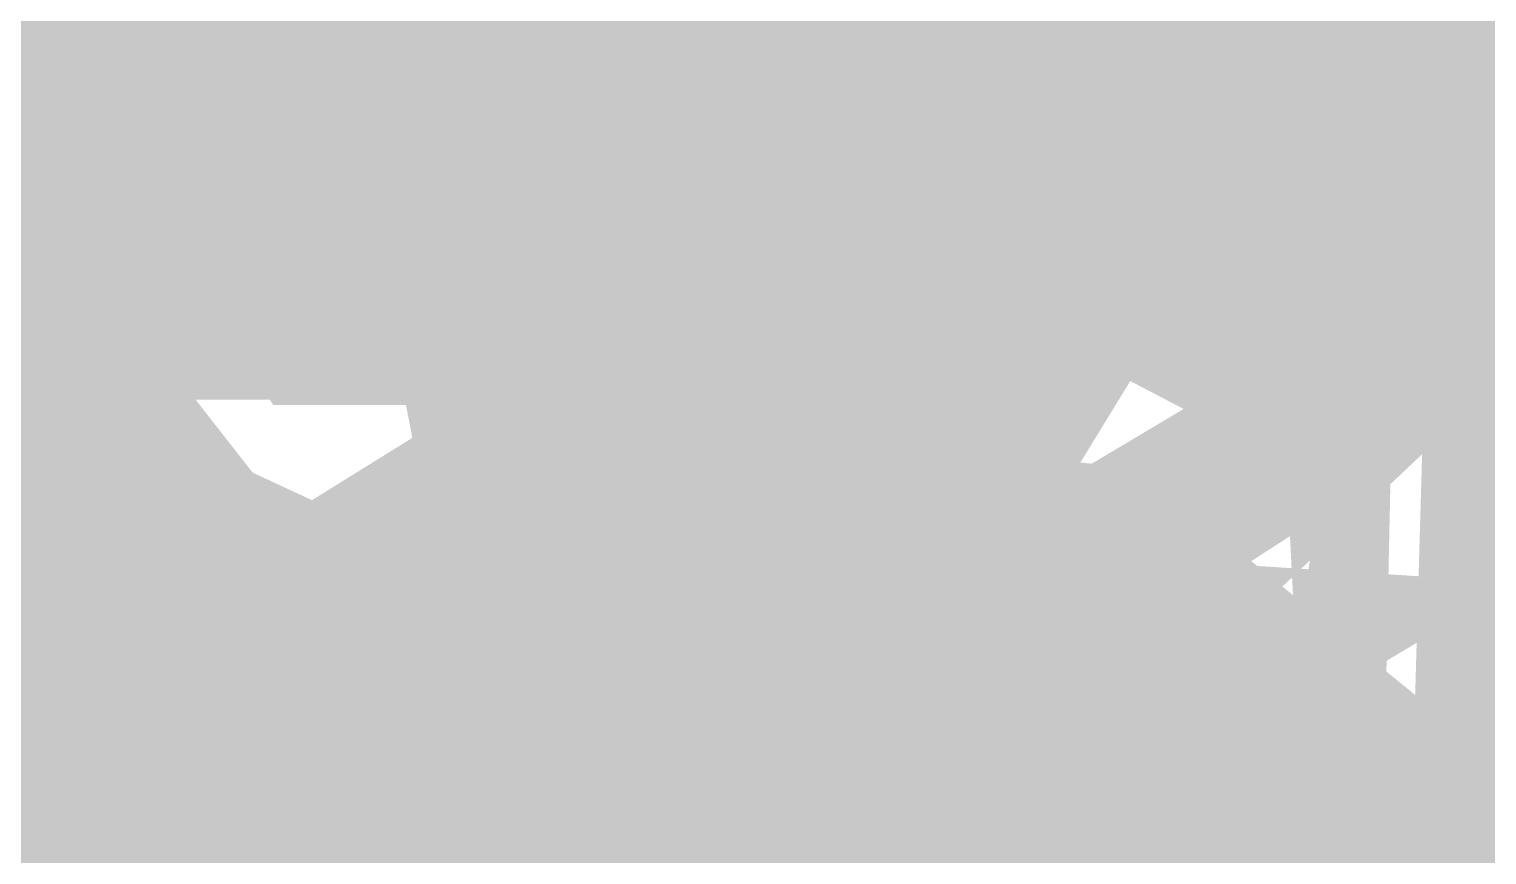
# Model space of a CAD drawing. Header units: millimetres. Extents: x -0.5 to 77.7, y -66.2 to -6.
# Drawn here: x 48.2741 to 48.7085, y -24.1266 to -23.8804 of the extents above; entities that cross this region are included whole.
import ezdxf

# ---------------------------------------------------------------- set-up
doc = ezdxf.new("R2010")
doc.units = ezdxf.units.MM
doc.header["$MEASUREMENT"] = 0
for name, color, linetype, true_color in [('Inner1', 7, 'Continuous', 0x999966), ('Inner2', 7, 'Continuous', 0x008000), ('Top-Silkscreen-Layer', 7, 'Continuous', 0xffcc00)]:
    doc.layers.add(name, color=color, linetype=linetype, true_color=true_color)

msp = doc.modelspace()

# ---------------------------------------------------------------- hatches: boundary and pattern name
at = {"layer": 'Inner1'}
msp.add_hatch(color=256, dxfattribs=at).paths.add_polyline_path([(77.23901, -6.45415), (77.23901, -65.68199), (-0.02286, -65.68199), (-0.02286, -6.45415)])
at = {"layer": 'Top-Silkscreen-Layer'}
for points in [[(48.32244, -23.90116), (48.32496, -23.97239), (48.33801, -23.9804), (48.35063, -23.9738), (48.35327, -23.9012)], [(48.4181, -23.90538), (48.40559, -23.91283), (48.404, -23.93174), (48.41037, -23.96458), (48.41833, -23.97851), (48.43793, -23.97851), (48.45753, -23.97851), (48.46532, -23.96577)], [(48.5181, -23.90538), (48.50559, -23.91283), (48.50401, -23.93174), (48.51037, -23.96458), (48.51833, -23.97851), (48.53475, -23.97851), (48.57107, -23.94409)], [(48.31616, -24.02608), (48.30895, -24.05229), (48.3106, -24.07108), (48.32445, -24.08067), (48.3383, -24.09026), (48.35195, -24.08152), (48.3656, -24.07277), (48.36724, -24.05313), (48.36889, -24.0335), (48.36003, -24.02608), (48.33809, -24.01866)], [(48.4195, -24.01876), (48.40817, -24.07045), (48.46776, -24.07121)], [(48.52191, -24.01616), (48.52557, -24.08849), (48.53818, -24.09509), (48.55123, -24.08708), (48.55275, -24.01558)]]:
    msp.add_hatch(color=256, dxfattribs=at).paths.add_polyline_path(points)

# ---------------------------------------------------------------- linework, layer by layer
at = {"layer": 'Inner2', "const_width": 0.4}
msp.add_lwpolyline([(40.25908, -23.74905), (51.3081, -23.74905)], dxfattribs=at)
at = {"layer": 'Top-Silkscreen-Layer', "const_width": 0.254}
for points in [[(48.02329, -23.23413), (48.05699, -23.28146), (48.03968, -23.22158)], [(48.3195, -23.78918), (48.33842, -23.86383), (48.35753, -23.86383), (48.36532, -23.85108)], [(48.41666, -23.66893), (48.45051, -23.75254), (48.45927, -23.66868)], [(48.52001, -23.67407), (48.54827, -23.75111), (48.57214, -23.70488), (48.5706, -23.68405), (48.55559, -23.67401)], [(48.91052, -23.78705), (48.90099, -23.84385), (48.96819, -23.84349)], [(48.82278, -23.79696), (48.81608, -23.83913), (48.8561, -23.81532)], [(48.62037, -23.80895), (48.65222, -23.83861), (48.6605, -23.82912), (48.65288, -23.81354)], [(48.4206, -23.78869), (48.40559, -23.79873), (48.40413, -23.82125), (48.40956, -23.85457), (48.41646, -23.86539), (48.43809, -23.86539), (48.45974, -23.86539), (48.46664, -23.85457), (48.47207, -23.82125), (48.4706, -23.79873), (48.45559, -23.78869), (48.43809, -23.77865)], [(48.5181, -23.79069), (48.50559, -23.79814), (48.50413, -23.82095), (48.50956, -23.85457), (48.51646, -23.86539), (48.5376, -23.86539), (48.57169, -23.82826), (48.57416, -23.80316), (48.5669, -23.79625)], [(48.81866, -23.92451), (48.81777, -23.95537), (48.8514, -23.92659)], [(48.4181, -23.90538), (48.40559, -23.91283), (48.404, -23.93174), (48.41037, -23.96458), (48.41833, -23.97851), (48.43793, -23.97851), (48.45753, -23.97851), (48.46532, -23.96577)], [(48.4195, -24.01876), (48.40817, -24.07045), (48.46776, -24.07121)], [(48.5181, -23.90538), (48.50559, -23.91283), (48.50401, -23.93174), (48.51037, -23.96458), (48.51833, -23.97851), (48.53475, -23.97851), (48.57107, -23.94409)], [(48.32244, -23.90116), (48.32496, -23.97239), (48.33801, -23.9804), (48.35063, -23.9738), (48.35327, -23.9012)], [(48.82088, -24.03713), (48.82435, -24.06977), (48.8531, -24.05114)], [(48.31616, -24.02608), (48.30895, -24.05229), (48.3106, -24.07108), (48.32445, -24.08067), (48.3383, -24.09026), (48.35195, -24.08152), (48.3656, -24.07277), (48.36724, -24.05313), (48.36889, -24.0335), (48.36003, -24.02608), (48.33809, -24.01866)], [(48.52191, -24.01616), (48.52557, -24.08849), (48.53818, -24.09509), (48.55123, -24.08708), (48.55275, -24.01558)], [(48.31892, -24.1425), (48.32445, -24.18963), (48.3383, -24.19921), (48.35195, -24.19047), (48.36728, -24.16498)], [(48.42184, -24.48359), (48.4256, -24.52667), (48.43809, -24.53606), (48.4506, -24.52667)], [(48.42157, -24.13106), (48.40753, -24.13978), (48.40906, -24.16075), (48.4106, -24.18172), (48.42435, -24.1905), (48.43809, -24.19929), (48.45185, -24.1905), (48.46712, -24.16393), (48.46864, -24.14614), (48.45519, -24.134)], [(48.52184, -24.13089), (48.5081, -24.13944), (48.5081, -24.1615), (48.5081, -24.18356), (48.52378, -24.19101), (48.53947, -24.19846), (48.55253, -24.1901), (48.56713, -24.16389), (48.56865, -24.14604), (48.55386, -24.13395)], [(48.51685, -24.25422), (48.5209, -24.30326), (48.53372, -24.31289), (48.55091, -24.30349), (48.5681, -24.29408), (48.5681, -24.27999)], [(48.32184, -24.25422), (48.31309, -24.27711), (48.31309, -24.29415), (48.32606, -24.30092), (48.33903, -24.3077), (48.35231, -24.29917), (48.36711, -24.27865)], [(48.41612, -24.25548), (48.42435, -24.30424), (48.43809, -24.31376), (48.45185, -24.30424), (48.43809, -24.24803)]]:
    msp.add_lwpolyline(points, close=True, dxfattribs=at)

doc.saveas('drawing.dxf')
